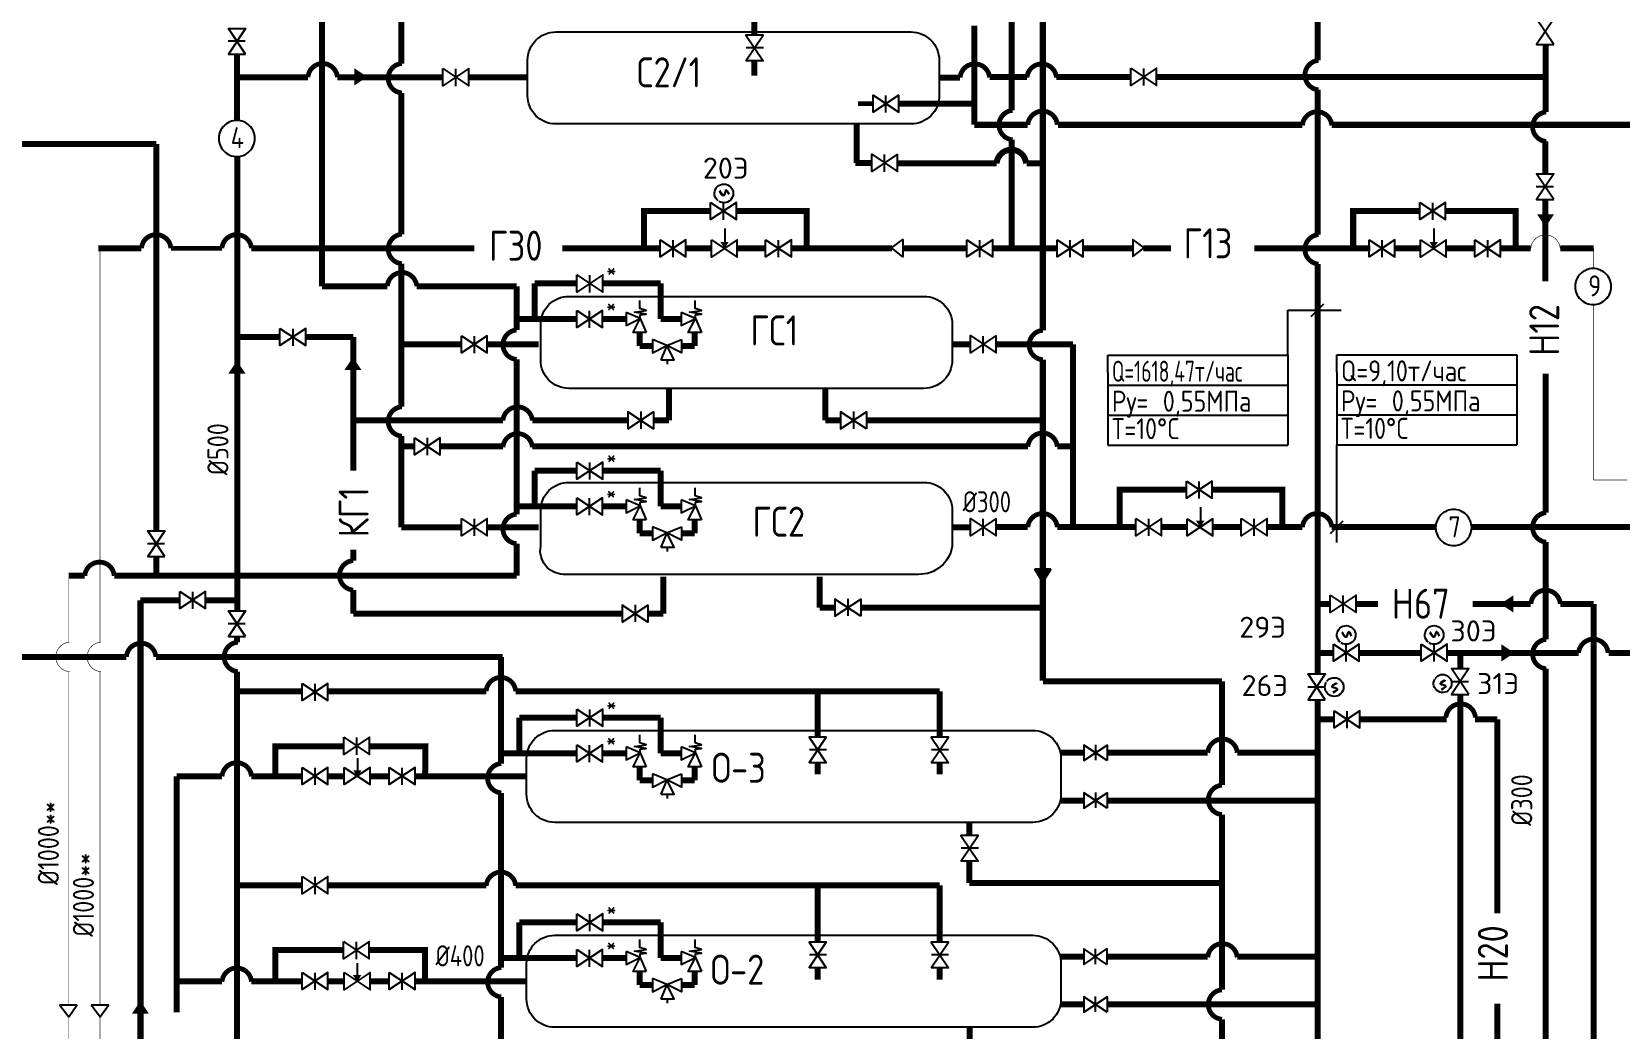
# Model space of a CAD drawing. Extents: x 0 to 118900, y 0 to 84100.
# Drawn here: x 22947 to 49379, y 34555 to 51157 of the extents above; entities that cross this region are included whole.
import ezdxf

# ---------------------------------------------------------------- set-up
doc = ezdxf.new("R2010")
doc.units = 0
doc.header["$LTSCALE"] = 1000
doc.linetypes.add('HIDDEN', pattern=[9.525, 6.35, -3.175])
doc.layers.get('0').update_dxf_attribs({"linetype": 'CONTINUOUS'})
for name, color, linetype in [('LAYER1', 7, 'CONTINUOUS'), ('LAYER2', 7, 'CONTINUOUS'), ('ВОДА', 135, 'CONTINUOUS'), ('ГАЗ', 40, 'CONTINUOUS'), ('НЕФТЬ', 14, 'CONTINUOUS')]:
    doc.layers.add(name, color=color, linetype=linetype)
doc.styles.get("Standard").update_dxf_attribs({"font": 'txt.shx', "width": 0.75})

msp = doc.modelspace()

# ---------------------------------------------------------------- linework, layer by layer
for p, q in [((43846, 45776), (43846, 46524)), ((44237, 46419), (44449, 46631)), ((40852, 45485), (40852, 45776)), ((40852, 45776), (41712, 45776)), ((41712, 45776), (43846, 45776)), ((43846, 45776), (43846, 44276)), ((44662, 45782), (45523, 45782)), ((44662, 45491), (44662, 45782)), ((45523, 45782), (47657, 45782)), ((47657, 45782), (47657, 44282)), ((40852, 45485), (40852, 44276)), ((44662, 45491), (44662, 44282)), ((40852, 45276), (41712, 45276)), ((41712, 45276), (43846, 45276)), ((44662, 45282), (45523, 45282)), ((45523, 45282), (47657, 45282)), ((40852, 44776), (41712, 44776)), ((41712, 44776), (43846, 44776)), ((44662, 44782), (45523, 44782)), ((45523, 44782), (47657, 44782)), ((40852, 44276), (41712, 44276)), ((41712, 44276), (43846, 44276)), ((44662, 42657), (44662, 44282)), ((44662, 44282), (45523, 44282)), ((45523, 44282), (47657, 44282)), ((44556, 42806), (44768, 43019))]:
    msp.add_line(p, q)
at = {"color": 6}
for p, q in [((39636, 42213), (39903, 42213)), ((39903, 42213), (39636, 42213)), ((39773, 41993), (39636, 42213)), ((39638, 42209), (39642, 42213)), ((39638, 42210), (39773, 42074)), ((39640, 42205), (39648, 42213)), ((39641, 42213), (39773, 42080)), ((39643, 42202), (39654, 42213)), ((39645, 42198), (39660, 42213)), ((39647, 42213), (39773, 42086)), ((39647, 42194), (39666, 42213)), ((39648, 42194), (39773, 42068)), ((39649, 42191), (39672, 42213)), ((39652, 42187), (39678, 42213)), ((39653, 42213), (39773, 42092)), ((39654, 42183), (39684, 42213)), ((39656, 42180), (39690, 42213)), ((39658, 42178), (39773, 42062)), ((39659, 42213), (39773, 42098)), ((39659, 42176), (39696, 42213)), ((39661, 42172), (39702, 42213)), ((39663, 42169), (39708, 42213)), ((39665, 42213), (39773, 42104)), ((39666, 42165), (39714, 42213)), ((39668, 42161), (39720, 42213)), ((39668, 42162), (39773, 42056)), ((39670, 42157), (39726, 42213)), ((39671, 42213), (39773, 42110)), ((39673, 42154), (39732, 42213)), ((39675, 42150), (39738, 42213)), ((39677, 42213), (39773, 42116)), ((39677, 42146), (39744, 42213)), ((39678, 42146), (39773, 42050)), ((39680, 42143), (39750, 42213)), ((39682, 42139), (39756, 42213)), ((39683, 42213), (39773, 42122)), ((39684, 42135), (39762, 42213)), ((39686, 42132), (39768, 42213)), ((39688, 42130), (39773, 42044)), ((39689, 42213), (39773, 42128)), ((39689, 42128), (39773, 42213)), ((39691, 42124), (39773, 42207)), ((39693, 42120), (39773, 42201)), ((39695, 42213), (39773, 42134)), ((39696, 42117), (39773, 42195)), ((39698, 42113), (39773, 42189)), ((39698, 42114), (39773, 42038)), ((39700, 42109), (39773, 42183)), ((39701, 42213), (39773, 42140)), ((39703, 42106), (39773, 42177)), ((39705, 42102), (39773, 42171)), ((39707, 42213), (39773, 42146)), ((39707, 42098), (39773, 42165)), ((39708, 42098), (39773, 42032)), ((39710, 42095), (39773, 42159)), ((39712, 42091), (39773, 42153)), ((39713, 42213), (39773, 42152)), ((39714, 42087), (39773, 42147)), ((39716, 42084), (39773, 42141)), ((39718, 42082), (39773, 42026)), ((39719, 42213), (39773, 42158)), ((39719, 42080), (39773, 42135)), ((39721, 42076), (39773, 42129)), ((39723, 42072), (39773, 42123)), ((39725, 42213), (39773, 42164)), ((39726, 42069), (39773, 42117)), ((39728, 42065), (39773, 42111)), ((39728, 42066), (39773, 42020)), ((39730, 42061), (39773, 42104)), ((39731, 42213), (39773, 42170)), ((39733, 42058), (39773, 42098)), ((39735, 42054), (39773, 42092)), ((39737, 42213), (39773, 42176)), ((39737, 42050), (39773, 42086)), ((39738, 42050), (39773, 42014)), ((39740, 42047), (39773, 42080)), ((39742, 42043), (39773, 42074)), ((39743, 42213), (39773, 42182)), ((39744, 42039), (39773, 42068)), ((39747, 42035), (39773, 42062)), ((39748, 42034), (39773, 42008)), ((39749, 42213), (39773, 42188)), ((39749, 42032), (39773, 42056)), ((39751, 42028), (39773, 42050)), ((39753, 42024), (39773, 42044)), ((39755, 42213), (39773, 42194)), ((39756, 42021), (39773, 42038)), ((39758, 42017), (39773, 42032)), ((39761, 42213), (39773, 42200)), ((39903, 42213), (39766, 41993)), ((39767, 42213), (39773, 42206)), ((39773, 42086), (39900, 42213)), ((39773, 42129), (39858, 42213)), ((39773, 42123), (39864, 42213)), ((39773, 42117), (39870, 42213)), ((39773, 42111), (39876, 42213)), ((39773, 42104), (39882, 42213)), ((39773, 42098), (39888, 42213)), ((39773, 42092), (39894, 42213)), ((39773, 42189), (39798, 42213)), ((39773, 42213), (39773, 42212)), ((39773, 42213), (39774, 42213)), ((39773, 42207), (39780, 42213)), ((39773, 42201), (39786, 42213)), ((39773, 42195), (39792, 42213)), ((39773, 42147), (39840, 42213)), ((39773, 42141), (39846, 42213)), ((39773, 42135), (39852, 42213)), ((39773, 42177), (39810, 42213)), ((39773, 42171), (39816, 42213)), ((39773, 42165), (39822, 42213)), ((39773, 42159), (39828, 42213)), ((39773, 42153), (39834, 42213)), ((39773, 42183), (39804, 42213)), ((39773, 42212), (39853, 42132)), ((39773, 42080), (39899, 42206)), ((39773, 42206), (39851, 42129)), ((39773, 42200), (39848, 42125)), ((39773, 42194), (39846, 42121)), ((39773, 42074), (39889, 42190)), ((39773, 42188), (39844, 42118)), ((39773, 42182), (39841, 42114)), ((39773, 42176), (39839, 42110)), ((39773, 42068), (39879, 42174)), ((39773, 42170), (39837, 42107)), ((39773, 42164), (39834, 42103)), ((39773, 42062), (39869, 42158)), ((39773, 42158), (39832, 42099)), ((39773, 42152), (39830, 42096)), ((39773, 42146), (39828, 42092)), ((39773, 42056), (39859, 42142)), ((39773, 42140), (39825, 42088)), ((39773, 42134), (39823, 42084)), ((39773, 42128), (39821, 42081)), ((39773, 42050), (39849, 42126)), ((39773, 42122), (39818, 42077)), ((39773, 42116), (39816, 42073)), ((39773, 42044), (39839, 42110)), ((39773, 42110), (39814, 42070)), ((39773, 42104), (39811, 42066)), ((39773, 42098), (39809, 42062)), ((39773, 42038), (39829, 42094)), ((39773, 42092), (39807, 42059)), ((39773, 42086), (39804, 42055)), ((39773, 42080), (39802, 42051)), ((39773, 42032), (39819, 42078)), ((39773, 42074), (39800, 42047)), ((39773, 42068), (39798, 42044)), ((39773, 42062), (39795, 42040)), ((39773, 42026), (39809, 42062)), ((39773, 42056), (39793, 42036)), ((39773, 42050), (39791, 42033)), ((39773, 42020), (39799, 42046)), ((39773, 42044), (39788, 42029)), ((39773, 42038), (39786, 42025)), ((39773, 42032), (39784, 42022)), ((39779, 42213), (39855, 42136)), ((39785, 42213), (39858, 42140)), ((39791, 42213), (39860, 42144)), ((39797, 42213), (39862, 42147)), ((39803, 42213), (39865, 42151)), ((39809, 42213), (39867, 42155)), ((39815, 42213), (39869, 42158)), ((39821, 42213), (39871, 42162)), ((39827, 42213), (39874, 42166)), ((39833, 42213), (39876, 42169)), ((39839, 42213), (39878, 42173)), ((39845, 42213), (39881, 42177)), ((39851, 42213), (39883, 42181)), ((39857, 42213), (39885, 42184)), ((39863, 42213), (39888, 42188)), ((39869, 42213), (39890, 42192)), ((39875, 42213), (39892, 42195)), ((39881, 42213), (39895, 42199)), ((39887, 42213), (39897, 42203)), ((39893, 42213), (39899, 42206)), ((39899, 42213), (39901, 42210))]:
    msp.add_line(p, q, dxfattribs=at)
at = {"color": 6, "const_width": 100}
for points in [[(39771, 60415), (39771, 46188)], [(28296, 46078), (28296, 43851)], [(39771, 45698), (39771, 40356)], [(28296, 42535), (28296, 42356)], [(28296, 41865), (28296, 41471)], [(39771, 40344), (42753, 40344)], [(42753, 40344), (42753, 38618)], [(42753, 38128), (42753, 35212)], [(38550, 37998), (38550, 37782)], [(38550, 37353), (38550, 36990)], [(38551, 34588), (38551, 34372)], [(42753, 34721), (42753, 31750)]]:
    msp.add_lwpolyline(points, dxfattribs=at)
at = {"color": 40}
for points, const_width in [([(27776, 55129), (27776, 46922)], 100), ([(29096, 53482), (29096, 50628)], 100), ([(39251, 51741), (39251, 49847)], 100), ([(38631, 51259), (38631, 49608)], 100), ([(29096, 50139), (29096, 47787)], 100), ([(38631, 49608), (39521, 49608)], 100), ([(40021, 49608), (44091, 49608)], 100), ([(44580, 49608), (50292, 49608)], 100), ([(39251, 49360), (39251, 47553)], 100), ([(34242, 48174), (33134, 48174), (33134, 47553)], 100), ([(35839, 47553), (35839, 48174), (34671, 48174)], 100), ([(46043, 48174), (44935, 48174), (44935, 47553)], 100), ([(47639, 47553), (47639, 48174), (46472, 48174)], 100), ([(24772, 47553), (24053, 47553)], 100), ([(26111, 47553), (25262, 47553)], 80), ([(30311, 47553), (26602, 47553)], 100), ([(33134, 47553), (31776, 47553)], 100), ([(33401, 47553), (33134, 47553)], 100), ([(34255, 47553), (33830, 47553)], 100), ([(35158, 47553), (34684, 47553)], 100), ([(35158, 47553), (34684, 47553)], 100), ([(35839, 47553), (35587, 47553)], 100), ([(37261, 47553), (35839, 47553)], 100), ([(38508, 47553), (37444, 47553)], 100), ([(39222, 47553), (38937, 47553)], 100), ([(39222, 47553), (40012, 47553)], 100), ([(40441, 47553), (41266, 47553)], 100), ([(41444, 47553), (41902, 47553)], 100), ([(44935, 47553), (43289, 47553)], 100), ([(45223, 47553), (44935, 47553)], 100), ([(46055, 47553), (45630, 47553)], 100), ([(46958, 47553), (46485, 47553)], 100), ([(47639, 47553), (47387, 47553)], 100), ([(47891, 47553), (47639, 47553)], 100), ([(48381, 47553), (48936, 47553)], 100), ([(24083, 47553), (24083, 40996)], 10), ([(29096, 47298), (29096, 44916)], 100), ([(35839, 47553), (35587, 47553)], 10), ([(48936, 47216), (48936, 47553)], 10), ([(27776, 46922), (28863, 46922)], 100), ([(29353, 46922), (31016, 46922)], 100), ([(31016, 46194), (31016, 46922)], 100), ([(31315, 46376), (31315, 46968)], 100), ([(32018, 46968), (31315, 46968)], 100), ([(33413, 46968), (32447, 46968)], 100), ([(33413, 46376), (33413, 46968)], 100), ([(48936, 43695), (48936, 46616)], 10), ([(32014, 46376), (31016, 46376)], 100), ([(32837, 46376), (32443, 46376)], 100), ([(33753, 46376), (33413, 46376)], 100), ([(30096, 45953), (29096, 45953)], 100), ([(31382, 45953), (30525, 45953)], 100), ([(33064, 46149), (33064, 45926)], 100), ([(33980, 46149), (33980, 45926)], 100), ([(38263, 45953), (38566, 45953)], 100), ([(38368, 45953), (38566, 45953)], 80), ([(38995, 45953), (40271, 45954)], 100), ([(40271, 45954), (40271, 42912)], 100), ([(31016, 43128), (31016, 45703)], 100), ([(29096, 44427), (29096, 42910)], 100), ([(31315, 43259), (31315, 43851)], 100), ([(32018, 43851), (31315, 43851)], 100), ([(33413, 43851), (32447, 43851)], 100), ([(33413, 43259), (33413, 43851)], 100), ([(42159, 43534), (41051, 43534), (41051, 42912)], 100), ([(43755, 42912), (43755, 43534), (42588, 43534)], 100), ([(32014, 43259), (31016, 43259)], 100), ([(32837, 43259), (32443, 43259)], 100), ([(33753, 43259), (33413, 43259)], 100), ([(30096, 42910), (29096, 42910)], 100), ([(31382, 42910), (30525, 42910)], 100), ([(33064, 43032), (33064, 42809)], 100), ([(33980, 43032), (33980, 42809)], 100), ([(38263, 42910), (38566, 42910)], 100), ([(38368, 42910), (38566, 42910)], 10), ([(38995, 42912), (39521, 42912)], 100), ([(40012, 42912), (41051, 42913)], 100), ([(41051, 42913), (41317, 42913)], 100), ([(42171, 42912), (41746, 42912)], 100), ([(43074, 42912), (42600, 42912)], 100), ([(43755, 42912), (43503, 42912)], 100), ([(44090, 42912), (43755, 42912)], 100), ([(46307, 42912), (44580, 42912)], 100), ([(50293, 42912), (46907, 42912)], 100), ([(31016, 42102), (31016, 42637)], 100), ([(23563, 42102), (23563, 40996)], 10), ([(23563, 40508), (23563, 34955)], 10), ([(24083, 40508), (24083, 34955)], 10), ([(23563, 34765), (23563, 25069)], 10), ([(24083, 34766), (24083, 24268)], 10)]:
    msp.add_lwpolyline(points, dxfattribs=dict(at, const_width=const_width))
at = {"color": 14, "const_width": 100}
for points in [[(44342, 53470), (44342, 50679)], [(44342, 50192), (44342, 47779)], [(44342, 47292), (44342, 40468)], [(44344, 41634), (44555, 41634)], [(44984, 41634), (45349, 41634)], [(46922, 41634), (47891, 41634)], [(48382, 41634), (48936, 41634)], [(48936, 20819), (48936, 41634)], [(30754, 40752), (30754, 38978)], [(46717, 40557), (46717, 40849)], [(27446, 40182), (26356, 40182)], [(30508, 40182), (27875, 40182)], [(38056, 40182), (30999, 40182)], [(36024, 40182), (36024, 39418)], [(38056, 40182), (38056, 39418)], [(46717, 29285), (46717, 40128)], [(44342, 40039), (44342, 33222)], [(31058, 39148), (31058, 39740)], [(32018, 39740), (31058, 39740)], [(33413, 39740), (32447, 39740)], [(33413, 39148), (33413, 39740)], [(32014, 39148), (30754, 39148)], [(32837, 39148), (32443, 39148)], [(33753, 39148), (33413, 39148)], [(40062, 39157), (40455, 39157)], [(40841, 39157), (42515, 39157)], [(43006, 39157), (44342, 39157)], [(33064, 38921), (33064, 38698)], [(33980, 38921), (33980, 38698)], [(36024, 38989), (36024, 38798)], [(38056, 38989), (38056, 38798)], [(30754, 38489), (30754, 35582)], [(40060, 38362), (40456, 38362)], [(40842, 38362), (44342, 38362)], [(27446, 36949), (26356, 36949)], [(30509, 36949), (27875, 36949)], [(38056, 36949), (30998, 36949)], [(36024, 36949), (36024, 36004)], [(38056, 36949), (38056, 36004)], [(32018, 36333), (31058, 36333)], [(31058, 35741), (31058, 36333)], [(33413, 36333), (32447, 36333)], [(33413, 35741), (33413, 36333)], [(32014, 35741), (30754, 35741)], [(32837, 35741), (32443, 35741)], [(33753, 35741), (33413, 35741)], [(40058, 35763), (40451, 35763)], [(40838, 35763), (42516, 35763)], [(43005, 35763), (44342, 35763)], [(33064, 35514), (33064, 35291)], [(33980, 35514), (33980, 35291)], [(36024, 35575), (36024, 35383)], [(38056, 35575), (38056, 35383)], [(30754, 35093), (30754, 32251)], [(40056, 34968), (40452, 34968)], [(40839, 34968), (44342, 34968)]]:
    msp.add_lwpolyline(points, dxfattribs=at)
for points in [[(48272, 50944), (47987, 51373), (48272, 51373), (47987, 50944), (48272, 50944)], [(26503, 50785), (26218, 51214), (26503, 51214), (26218, 50785), (26503, 50785)], [(34830, 50673), (35116, 51102), (34830, 51102), (35116, 50673), (34830, 50673)], [(26213, 51004), (26498, 51004)], [(35121, 50889), (34836, 50889)], [(34972, 50889), (34972, 50886)], [(29789, 50543), (30218, 50258), (30218, 50543), (29789, 50258), (29789, 50543)], [(30005, 50253), (30005, 50538)], [(41234, 50549), (41663, 50263), (41663, 50549), (41234, 50263), (41234, 50549)], [(41453, 50260), (41453, 50545)], [(30004, 50400), (30002, 50400)], [(41453, 50403), (41444, 50403)], [(41453, 50403), (41444, 50403)], [(37377, 50102), (36948, 49817), (36948, 50102), (37377, 49817), (37377, 50102)], [(37161, 49812), (37161, 50097)], [(37353, 49118), (36924, 48833), (36924, 49118), (37353, 48833), (37353, 49118)], [(37137, 48827), (37137, 49112)], [(48272, 48364), (47987, 48793), (48272, 48793), (47987, 48364), (48272, 48364)], [(47982, 48580), (48267, 48580)], [(34242, 48318), (34671, 48032), (34671, 48318), (34242, 48032), (34242, 48318)], [(34458, 48174), (34455, 48174)], [(34458, 48027), (34458, 48312)], [(46043, 48318), (46472, 48032), (46472, 48318), (46043, 48032), (46043, 48318)], [(46259, 48174), (46256, 48174)], [(46259, 48027), (46259, 48312)], [(34480, 47883), (34480, 47576)], [(46280, 47883), (46280, 47576)], [(33401, 47696), (33830, 47410), (33830, 47696), (33401, 47410), (33401, 47696)], [(33617, 47405), (33617, 47690)], [(34255, 47693), (34684, 47408), (34684, 47693), (34255, 47408), (34255, 47693)], [(35158, 47696), (35587, 47410), (35587, 47696), (35158, 47410), (35158, 47696)], [(35374, 47405), (35374, 47690)], [(38508, 47696), (38937, 47410), (38937, 47696), (38508, 47410), (38508, 47696)], [(38724, 47405), (38724, 47690)], [(40012, 47696), (40441, 47410), (40441, 47696), (40012, 47410), (40012, 47696)], [(40228, 47405), (40228, 47690)], [(45201, 47696), (45630, 47410), (45630, 47696), (45201, 47410), (45201, 47696)], [(45417, 47405), (45417, 47690)], [(46055, 47693), (46485, 47408), (46485, 47693), (46055, 47408), (46055, 47693)], [(46958, 47696), (47387, 47410), (47387, 47696), (46958, 47410), (46958, 47696)], [(47174, 47405), (47174, 47690)], [(32018, 47110), (32447, 46825), (32447, 47110), (32018, 46825), (32018, 47110)], [(32234, 46820), (32234, 47105)], [(32234, 46969), (32231, 46969)], [(33073, 46385), (33073, 46443), (33173, 46458), (32977, 46488), (33173, 46518), (33067, 46549), (33067, 46685)], [(33989, 46385), (33989, 46443), (34089, 46458), (33893, 46488), (34089, 46518), (33984, 46549), (33984, 46685)], [(32014, 46518), (32443, 46233), (32443, 46518), (32014, 46233), (32014, 46518)], [(32230, 46377), (32227, 46377)], [(32230, 46228), (32230, 46513)], [(27077, 46220), (27506, 45935), (27506, 46220), (27077, 45935), (27077, 46220)], [(27294, 45930), (27294, 46215)], [(30096, 46096), (30525, 45811), (30525, 46096), (30096, 45811), (30096, 46096)], [(30312, 45806), (30312, 46091)], [(38995, 46099), (38566, 45813), (38566, 46099), (38995, 45813), (38995, 46099)], [(38779, 45808), (38779, 46093)], [(32864, 44546), (33293, 44831), (33293, 44546), (32864, 44831), (32864, 44546)], [(33080, 44836), (33080, 44551)], [(36835, 44546), (36406, 44831), (36406, 44546), (36835, 44831), (36835, 44546)], [(36619, 44836), (36619, 44551)], [(29314, 44401), (29743, 44116), (29743, 44401), (29314, 44116), (29314, 44401)], [(29530, 44111), (29530, 44396)], [(32018, 43994), (32447, 43709), (32447, 43994), (32018, 43709), (32018, 43994)], [(32234, 43703), (32234, 43988)], [(32234, 43852), (32231, 43852)], [(42159, 43677), (42588, 43392), (42588, 43677), (42159, 43392), (42159, 43677)], [(42375, 43387), (42375, 43672)], [(32014, 43402), (32443, 43117), (32443, 43402), (32014, 43117), (32014, 43402)], [(32230, 43111), (32230, 43397)], [(33073, 43268), (33073, 43326), (33173, 43341), (32977, 43371), (33173, 43402), (33067, 43432), (33067, 43568)], [(33989, 43268), (33989, 43326), (34089, 43341), (33893, 43371), (34089, 43402), (33984, 43432), (33984, 43568)], [(42375, 43534), (42372, 43534)], [(32230, 43260), (32227, 43260)], [(42396, 43243), (42396, 42936)], [(25163, 42421), (24878, 42850), (25163, 42850), (24878, 42421), (25163, 42421)], [(30096, 43055), (30525, 42770), (30525, 43055), (30096, 42770), (30096, 43055)], [(30312, 42765), (30312, 43050)], [(38995, 43055), (38566, 42770), (38566, 43055), (38995, 42770), (38995, 43055)], [(38779, 42765), (38779, 43050)], [(41317, 43055), (41746, 42770), (41746, 43055), (41317, 42770), (41317, 43055)], [(41533, 42765), (41533, 43050)], [(42171, 43053), (42600, 42768), (42600, 43053), (42171, 42768), (42171, 43053)], [(43074, 43055), (43503, 42770), (43503, 43055), (43074, 42770), (43074, 43055)], [(43290, 42765), (43290, 43050)], [(24873, 42640), (25158, 42640)], [(25411, 41842), (25840, 41557), (25840, 41842), (25411, 41557), (25411, 41842)], [(25627, 41551), (25627, 41837)], [(44555, 41778), (44984, 41493), (44984, 41778), (44555, 41493), (44555, 41778)], [(44771, 41487), (44771, 41772)], [(26503, 41091), (26218, 41520), (26503, 41520), (26218, 41091), (26503, 41091)], [(32770, 41329), (33199, 41614), (33199, 41329), (32770, 41614), (32770, 41329)], [(32987, 41619), (32987, 41334)], [(36741, 41430), (36312, 41715), (36312, 41430), (36741, 41715), (36741, 41430)], [(36525, 41720), (36525, 41435)], [(26213, 41309), (26498, 41309)], [(44605, 40967), (45034, 40682), (45034, 40967), (44605, 40682), (44605, 40967)], [(44821, 40677), (44821, 40962)], [(46068, 40967), (46497, 40682), (46497, 40967), (46068, 40682), (46068, 40967)], [(46285, 40677), (46285, 40962)], [(44471, 40039), (44186, 40468), (44471, 40468), (44186, 40039), (44471, 40039)], [(46859, 40128), (46574, 40557), (46859, 40557), (46574, 40128), (46859, 40128)], [(27446, 40311), (27875, 40026), (27875, 40311), (27446, 40026), (27446, 40311)], [(27662, 40021), (27662, 40306)], [(44181, 40255), (44466, 40255)], [(46569, 40344), (46854, 40344)], [(32018, 39883), (32447, 39597), (32447, 39883), (32018, 39597), (32018, 39883)], [(32234, 39741), (32231, 39741)], [(32234, 39592), (32234, 39877)], [(44617, 39856), (45046, 39571), (45046, 39856), (44617, 39571), (44617, 39856)], [(44833, 39566), (44833, 39851)], [(28139, 39414), (28568, 39129), (28568, 39414), (28139, 39129), (28139, 39414)], [(28355, 39124), (28355, 39409)], [(33073, 39157), (33073, 39215), (33173, 39230), (32977, 39260), (33173, 39291), (33067, 39321), (33067, 39457)], [(33989, 39157), (33989, 39215), (34089, 39230), (33893, 39260), (34089, 39291), (33984, 39321), (33984, 39457)], [(35882, 38989), (36167, 39418), (35882, 39418), (36167, 38989), (35882, 38989)], [(37914, 38989), (38199, 39418), (37914, 39418), (38199, 38989), (37914, 38989)], [(28365, 39264), (28342, 39264)], [(32014, 39291), (32443, 39006), (32443, 39291), (32014, 39006), (32014, 39291)], [(32230, 39149), (32227, 39149)], [(32230, 39000), (32230, 39285)], [(36172, 39205), (35887, 39205)], [(38204, 39205), (37919, 39205)], [(40841, 39029), (40455, 39285), (40455, 39029), (40841, 39285), (40841, 39029)], [(40647, 39290), (40647, 39033)], [(27446, 38913), (27875, 38628), (27875, 38913), (27446, 38628), (27446, 38913)], [(27662, 38623), (27662, 38908)], [(28146, 38911), (28575, 38626), (28575, 38911), (28146, 38626), (28146, 38911)], [(28367, 39065), (28367, 38757)], [(28895, 38913), (29324, 38628), (29324, 38913), (28895, 38628), (28895, 38913)], [(29111, 38623), (29111, 38908)], [(27671, 38763), (27649, 38763)], [(28368, 38763), (28353, 38763)], [(29120, 38763), (29099, 38763)], [(40842, 38234), (40456, 38491), (40456, 38234), (40842, 38491), (40842, 38234)], [(40648, 38495), (40648, 38239)], [(38408, 37353), (38693, 37782), (38408, 37782), (38693, 37353), (38408, 37353)], [(38698, 37569), (38413, 37569)], [(27446, 37096), (27875, 36810), (27875, 37096), (27446, 36810), (27446, 37096)], [(27662, 36805), (27662, 37090)], [(32018, 36476), (32447, 36191), (32447, 36476), (32018, 36191), (32018, 36476)], [(32234, 36334), (32231, 36334)], [(32234, 36185), (32234, 36470)], [(28133, 36013), (28562, 35728), (28562, 36013), (28133, 35728), (28133, 36013)], [(28349, 35723), (28349, 36008)], [(33073, 35750), (33073, 35808), (33173, 35823), (32977, 35853), (33173, 35884), (33067, 35914), (33067, 36050)], [(33989, 35750), (33989, 35808), (34089, 35823), (33893, 35853), (34089, 35884), (33984, 35914), (33984, 36050)], [(35882, 35575), (36167, 36004), (35882, 36004), (36167, 35575), (35882, 35575)], [(37914, 35575), (38199, 36004), (37914, 36004), (38199, 35575), (37914, 35575)], [(32014, 35884), (32443, 35599), (32443, 35884), (32014, 35599), (32014, 35884)], [(32230, 35742), (32227, 35742)], [(32230, 35593), (32230, 35879)], [(36172, 35791), (35887, 35791)], [(38204, 35791), (37919, 35791)], [(40838, 35634), (40451, 35891), (40451, 35634), (40838, 35891), (40838, 35634)], [(40643, 35895), (40643, 35639)], [(27446, 35499), (27875, 35214), (27875, 35499), (27446, 35214), (27446, 35499)], [(27662, 35209), (27662, 35494)], [(28146, 35497), (28575, 35212), (28575, 35497), (28146, 35212), (28146, 35497)], [(28361, 35655), (28361, 35347)], [(28895, 35499), (29324, 35214), (29324, 35499), (28895, 35214), (28895, 35499)], [(29111, 35209), (29111, 35494)], [(27665, 35353), (27655, 35353)], [(28363, 35353), (28358, 35353)], [(29115, 35353), (29104, 35353)], [(40839, 34839), (40452, 35096), (40452, 34839), (40839, 35096), (40839, 34839)], [(40644, 35101), (40644, 34844)]]:
    msp.add_lwpolyline(points)
for points in [[(37578, 49623), (31667, 49623, -0.414214), (31198, 50091), (31198, 50685, -0.414214), (31667, 51154), (37578, 51154, -0.414214), (38046, 50685), (38046, 50091, -0.414214)], [(37795, 45222), (31884, 45222, -0.414214), (31415, 45690), (31415, 46284, -0.414214), (31884, 46753), (37795, 46753, -0.414214), (38263, 46284), (38263, 45690, -0.414214)], [(37701, 42126), (31790, 42126, -0.457291), (31415, 42594), (31415, 43188, -0.414214), (31884, 43657), (37795, 43657, -0.414214), (38263, 43188), (38263, 42594, -0.37512)], [(39603, 37998), (31650, 37998, -0.414214), (31181, 38467), (31181, 39060, -0.414214), (31650, 39529), (39603, 39529, -0.414214), (40072, 39060), (40072, 38467, -0.414214)], [(39603, 34588), (31650, 34588, -0.414214), (31181, 35057), (31181, 35650, -0.414214), (31650, 36119), (39603, 36119, -0.414214), (40072, 35650), (40072, 35057, -0.414214)]]:
    msp.add_lwpolyline(points, format="xyb", close=True)
at = {"const_width": 100}
for points in [[(26364, 50785), (26364, 49681)], [(48136, 49821), (48136, 50944)], [(27542, 50400), (26375, 50400)], [(29789, 50400), (28033, 50400)], [(31200, 50400), (30218, 50400)], [(38394, 50394), (38048, 50394)], [(39507, 50403), (38884, 50403)], [(41234, 50403), (39997, 50403)], [(48136, 50403), (41663, 50403)], [(48130, 48793), (48130, 49333)], [(26365, 49082), (26367, 41520)], [(48130, 47003), (48131, 48364)], [(48136, 43151), (48136, 45468)], [(48136, 41044), (48136, 42663)], [(24756, 41696), (24756, 25607)], [(25411, 41696), (24756, 41696)], [(26356, 41696), (25840, 41696)], [(48136, 29252), (48136, 40556)], [(44617, 39714), (44329, 39714)], [(46492, 39714), (45046, 39714)], [(47336, 39714), (46965, 39714)], [(47336, 36482), (47336, 39714)], [(47336, 26387), (47336, 34982)]]:
    msp.add_lwpolyline(points, dxfattribs=at)
at = {"color": 40, "linetype": 'HIDDEN', "ltscale": 0.05, "const_width": 100}
for points in [[(25021, 49290), (25021, 42850)], [(25021, 42421), (25021, 42102)]]:
    msp.add_lwpolyline(points, dxfattribs=at)
for points, format in [([(34368, 48343, -39.331252), (34381, 48334)], "xyb"), ([(34474, 47659, 141, 0, 0), (34474, 47551, 0, 0.0249, 0), (34474, 47551, 0, 0.0249, 0)], "xyseb"), ([(46274, 47659, 141, 0, 0), (46274, 47551, 0, 0.0249, 0), (46274, 47551, 0, 0.0249, 0)], "xyseb"), ([(42390, 43018, 141, 0, 0), (42390, 42911, 0, 0.0249, 0), (42390, 42911, 0, 0.0249, 0)], "xyseb"), ([(44725, 40995, -39.331252), (44738, 40986)], "xyb"), ([(46188, 40995, -39.331252), (46201, 40986)], "xyb"), ([(46300, 40395, -39.331252), (46292, 40382)], "xyb"), ([(44497, 40346, -39.331252), (44488, 40333)], "xyb"), ([(28365, 38867, 141, 0, 0), (28365, 38759, 0, 0.0249, 0), (28365, 38759, 0, 0.0249, 0)], "xyseb"), ([(28360, 35457, 141, 0, 0), (28360, 35349, 0, 0.0249, 0), (28360, 35349, 0, 0.0249, 0)], "xyseb")]:
    msp.add_lwpolyline(points, format=format)
for points in [[(32837, 46485), (32837, 46267), (33073, 46385)], [(33173, 46149), (32955, 46149), (33073, 46385)], [(33753, 46485), (33753, 46267), (33989, 46385)], [(34089, 46149), (33871, 46149), (33989, 46385)], [(32837, 43368), (32837, 43150), (33073, 43268)], [(33753, 43368), (33753, 43150), (33989, 43268)], [(33173, 43032), (32955, 43032), (33073, 43268)], [(34089, 43032), (33871, 43032), (33989, 43268)], [(32837, 39257), (32837, 39039), (33073, 39157)], [(33173, 38921), (32955, 38921), (33073, 39157)], [(33753, 39257), (33753, 39039), (33989, 39157)], [(34089, 38921), (33871, 38921), (33989, 39157)], [(32837, 35850), (32837, 35632), (33073, 35750)], [(33173, 35514), (32955, 35514), (33073, 35750)], [(33753, 35850), (33753, 35632), (33989, 35750)], [(34089, 35514), (33871, 35514), (33989, 35750)]]:
    msp.add_lwpolyline(points, close=True)
at = {"color": 102, "const_width": 100}
for points in [[(28139, 39264), (27002, 39264), (26997, 38763)], [(29492, 38763), (29498, 39264), (28568, 39264)], [(25356, 38763), (25356, 34837)], [(26112, 38763), (25356, 38763)], [(26997, 38763), (26603, 38763)], [(27446, 38763), (26997, 38763)], [(28146, 38763), (27875, 38763)], [(28895, 38763), (28575, 38763)], [(29492, 38763), (29324, 38763)], [(31181, 38763), (29492, 38763)], [(28133, 35875), (26999, 35875), (26999, 35353)], [(29492, 35353), (29492, 35875), (28562, 35875)], [(26113, 35353), (25356, 35353)], [(26999, 35353), (26602, 35353)], [(27446, 35353), (26999, 35353)], [(28146, 35353), (27875, 35353)], [(28895, 35353), (28575, 35353)], [(29492, 35353), (29324, 35353)], [(31181, 35353), (29492, 35353)]]:
    msp.add_lwpolyline(points, dxfattribs=at)
at = {"color": 7}
for points in [[(40648, 39157), (40648, 39157)], [(40644, 35763), (40645, 35763)]]:
    msp.add_lwpolyline(points, dxfattribs=at)
at = {"color": 102}
msp.add_lwpolyline([(28355, 35875), (28341, 35875)], dxfattribs=at)
for points, knots in [([(34475, 48461), (34471, 48447), (34454, 48402), (34418, 48459), (34397, 48503), (34396, 48502)], [1.558943, 1.558943, 1.558943, 1.558943, 1.9528, 2.998133, 3.030734, 3.030734, 3.030734, 3.030734]), ([(34476, 48463), (34472, 48449), (34455, 48404), (34419, 48460), (34398, 48505), (34397, 48504)], [1.558943, 1.558943, 1.558943, 1.558943, 1.9528, 2.998133, 3.030734, 3.030734, 3.030734, 3.030734]), ([(34477, 48468), (34473, 48454), (34456, 48408), (34421, 48465), (34399, 48510), (34398, 48509)], [1.558943, 1.558943, 1.558943, 1.558943, 1.9528, 2.998133, 3.030734, 3.030734, 3.030734, 3.030734]), ([(34477, 48463), (34472, 48449), (34456, 48404), (34420, 48461), (34398, 48505), (34398, 48505)], [1.558943, 1.558943, 1.558943, 1.558943, 1.9528, 2.998133, 3.030734, 3.030734, 3.030734, 3.030734]), ([(34478, 48465), (34474, 48451), (34458, 48405), (34422, 48462), (34400, 48507), (34400, 48506)], [1.558943, 1.558943, 1.558943, 1.558943, 1.9528, 2.998133, 3.030734, 3.030734, 3.030734, 3.030734]), ([(34549, 48446), (34529, 48484), (34497, 48544), (34482, 48487), (34477, 48467)], [0, 0, 0, 0, 0.950567, 1.50001, 1.50001, 1.50001, 1.50001]), ([(34551, 48448), (34530, 48486), (34498, 48545), (34484, 48489), (34478, 48469)], [0, 0, 0, 0, 0.950567, 1.50001, 1.50001, 1.50001, 1.50001]), ([(34552, 48453), (34531, 48491), (34499, 48550), (34485, 48494), (34479, 48474)], [0, 0, 0, 0, 0.950567, 1.50001, 1.50001, 1.50001, 1.50001]), ([(34552, 48449), (34531, 48487), (34499, 48546), (34485, 48489), (34479, 48470)], [0, 0, 0, 0, 0.950567, 1.50001, 1.50001, 1.50001, 1.50001]), ([(44832, 41113), (44828, 41099), (44811, 41054), (44776, 41111), (44754, 41155), (44753, 41155)], [1.558943, 1.558943, 1.558943, 1.558943, 1.9528, 2.998133, 3.030734, 3.030734, 3.030734, 3.030734]), ([(44833, 41115), (44829, 41101), (44812, 41056), (44777, 41113), (44755, 41157), (44754, 41156)], [1.558943, 1.558943, 1.558943, 1.558943, 1.9528, 2.998133, 3.030734, 3.030734, 3.030734, 3.030734]), ([(44834, 41115), (44830, 41102), (44813, 41056), (44777, 41113), (44756, 41158), (44755, 41157)], [1.558943, 1.558943, 1.558943, 1.558943, 1.9528, 2.998133, 3.030734, 3.030734, 3.030734, 3.030734]), ([(44835, 41120), (44830, 41106), (44814, 41060), (44778, 41117), (44756, 41162), (44756, 41161)], [1.558943, 1.558943, 1.558943, 1.558943, 1.9528, 2.998133, 3.030734, 3.030734, 3.030734, 3.030734]), ([(44836, 41117), (44832, 41103), (44815, 41057), (44779, 41114), (44758, 41159), (44757, 41158)], [1.558943, 1.558943, 1.558943, 1.558943, 1.9528, 2.998133, 3.030734, 3.030734, 3.030734, 3.030734]), ([(44907, 41099), (44886, 41136), (44854, 41196), (44840, 41139), (44834, 41119)], [0, 0, 0, 0, 0.950567, 1.50001, 1.50001, 1.50001, 1.50001]), ([(44908, 41100), (44887, 41138), (44855, 41197), (44841, 41141), (44835, 41121)], [0, 0, 0, 0, 0.950567, 1.50001, 1.50001, 1.50001, 1.50001]), ([(44909, 41105), (44889, 41143), (44857, 41202), (44842, 41146), (44836, 41126)], [0, 0, 0, 0, 0.950567, 1.50001, 1.50001, 1.50001, 1.50001]), ([(44909, 41101), (44889, 41139), (44857, 41198), (44842, 41141), (44836, 41122)], [0, 0, 0, 0, 0.950567, 1.50001, 1.50001, 1.50001, 1.50001]), ([(46296, 41113), (46291, 41099), (46275, 41054), (46239, 41111), (46217, 41155), (46217, 41155)], [1.558943, 1.558943, 1.558943, 1.558943, 1.9528, 2.998133, 3.030734, 3.030734, 3.030734, 3.030734]), ([(46297, 41115), (46293, 41102), (46277, 41056), (46241, 41113), (46219, 41158), (46218, 41157)], [1.558943, 1.558943, 1.558943, 1.558943, 1.9528, 2.998133, 3.030734, 3.030734, 3.030734, 3.030734]), ([(46297, 41115), (46293, 41101), (46276, 41056), (46240, 41113), (46219, 41157), (46218, 41156)], [1.558943, 1.558943, 1.558943, 1.558943, 1.9528, 2.998133, 3.030734, 3.030734, 3.030734, 3.030734]), ([(46298, 41120), (46294, 41106), (46277, 41060), (46241, 41117), (46220, 41162), (46219, 41161)], [1.558943, 1.558943, 1.558943, 1.558943, 1.9528, 2.998133, 3.030734, 3.030734, 3.030734, 3.030734]), ([(46299, 41117), (46295, 41103), (46278, 41057), (46243, 41114), (46221, 41159), (46220, 41158)], [1.558943, 1.558943, 1.558943, 1.558943, 1.9528, 2.998133, 3.030734, 3.030734, 3.030734, 3.030734]), ([(46370, 41099), (46350, 41136), (46318, 41196), (46303, 41139), (46297, 41119)], [0, 0, 0, 0, 0.950567, 1.50001, 1.50001, 1.50001, 1.50001]), ([(46371, 41100), (46351, 41138), (46319, 41197), (46304, 41141), (46299, 41121)], [0, 0, 0, 0, 0.950567, 1.50001, 1.50001, 1.50001, 1.50001]), ([(46372, 41105), (46352, 41143), (46320, 41202), (46306, 41146), (46300, 41126)], [0, 0, 0, 0, 0.950567, 1.50001, 1.50001, 1.50001, 1.50001]), ([(46372, 41101), (46352, 41139), (46320, 41198), (46306, 41141), (46300, 41122)], [0, 0, 0, 0, 0.950567, 1.50001, 1.50001, 1.50001, 1.50001]), ([(44615, 40239), (44601, 40243), (44556, 40260), (44612, 40296), (44657, 40317), (44656, 40318)], [1.558943, 1.558943, 1.558943, 1.558943, 1.9528, 2.998133, 3.030734, 3.030734, 3.030734, 3.030734]), ([(44617, 40238), (44603, 40242), (44557, 40259), (44614, 40294), (44659, 40316), (44658, 40317)], [1.558943, 1.558943, 1.558943, 1.558943, 1.9528, 2.998133, 3.030734, 3.030734, 3.030734, 3.030734]), ([(44617, 40237), (44603, 40241), (44558, 40258), (44615, 40294), (44659, 40315), (44659, 40316)], [1.558943, 1.558943, 1.558943, 1.558943, 1.9528, 2.998133, 3.030734, 3.030734, 3.030734, 3.030734]), ([(44618, 40235), (44605, 40240), (44559, 40256), (44616, 40292), (44661, 40314), (44660, 40314)], [1.558943, 1.558943, 1.558943, 1.558943, 1.9528, 2.998133, 3.030734, 3.030734, 3.030734, 3.030734]), ([(44621, 40237), (44608, 40241), (44562, 40257), (44619, 40293), (44664, 40315), (44663, 40315)], [1.558943, 1.558943, 1.558943, 1.558943, 1.9528, 2.998133, 3.030734, 3.030734, 3.030734, 3.030734]), ([(44600, 40164), (44638, 40185), (44697, 40217), (44641, 40231), (44621, 40237)], [0, 0, 0, 0, 0.950567, 1.50001, 1.50001, 1.50001, 1.50001]), ([(44602, 40163), (44640, 40184), (44699, 40216), (44643, 40230), (44623, 40236)], [0, 0, 0, 0, 0.950567, 1.50001, 1.50001, 1.50001, 1.50001]), ([(44603, 40162), (44640, 40182), (44700, 40214), (44643, 40229), (44623, 40235)], [0, 0, 0, 0, 0.950567, 1.50001, 1.50001, 1.50001, 1.50001]), ([(44607, 40162), (44645, 40182), (44704, 40214), (44647, 40229), (44628, 40235)], [0, 0, 0, 0, 0.950567, 1.50001, 1.50001, 1.50001, 1.50001]), ([(46418, 40288), (46404, 40292), (46359, 40309), (46416, 40345), (46460, 40366), (46460, 40367)], [1.558943, 1.558943, 1.558943, 1.558943, 1.9528, 2.998133, 3.030734, 3.030734, 3.030734, 3.030734]), ([(46420, 40287), (46406, 40291), (46361, 40308), (46418, 40343), (46462, 40365), (46462, 40366)], [1.558943, 1.558943, 1.558943, 1.558943, 1.9528, 2.998133, 3.030734, 3.030734, 3.030734, 3.030734]), ([(46421, 40286), (46407, 40290), (46361, 40307), (46418, 40343), (46463, 40364), (46462, 40365)], [1.558943, 1.558943, 1.558943, 1.558943, 1.9528, 2.998133, 3.030734, 3.030734, 3.030734, 3.030734]), ([(46422, 40284), (46408, 40289), (46363, 40305), (46420, 40341), (46464, 40363), (46463, 40363)], [1.558943, 1.558943, 1.558943, 1.558943, 1.9528, 2.998133, 3.030734, 3.030734, 3.030734, 3.030734]), ([(46425, 40286), (46411, 40290), (46366, 40306), (46423, 40342), (46467, 40364), (46466, 40365)], [1.558943, 1.558943, 1.558943, 1.558943, 1.9528, 2.998133, 3.030734, 3.030734, 3.030734, 3.030734]), ([(46404, 40214), (46441, 40234), (46501, 40266), (46444, 40280), (46424, 40286)], [0, 0, 0, 0, 0.950567, 1.50001, 1.50001, 1.50001, 1.50001]), ([(46406, 40212), (46443, 40233), (46503, 40265), (46446, 40279), (46426, 40285)], [0, 0, 0, 0, 0.950567, 1.50001, 1.50001, 1.50001, 1.50001]), ([(46406, 40211), (46444, 40231), (46503, 40264), (46447, 40278), (46427, 40284)], [0, 0, 0, 0, 0.950567, 1.50001, 1.50001, 1.50001, 1.50001]), ([(46410, 40211), (46448, 40231), (46507, 40264), (46451, 40278), (46431, 40284)], [0, 0, 0, 0, 0.950567, 1.50001, 1.50001, 1.50001, 1.50001])]:
    msp.add_open_spline(points, degree=3, knots=knots)
at = {"layer": 'LAYER1', "color": 7}
for points in [[(37252, 47559), (37444, 47697), (37444, 47411), (37252, 47559)], [(41458, 47563), (41266, 47701), (41266, 47415), (41458, 47563)], [(23562, 34763), (23699, 34955), (23414, 34955), (23562, 34763)], [(24085, 34763), (24223, 34955), (23938, 34955), (24085, 34763)]]:
    msp.add_lwpolyline(points, dxfattribs=at)
at = {"layer": 'LAYER1'}
for points in [[(33277, 46037), (33277, 45815), (33517, 45935)], [(33757, 46037), (33757, 45815), (33517, 45935)], [(33415, 45695), (33637, 45695), (33517, 45935)], [(33277, 42920), (33277, 42698), (33517, 42818)], [(33757, 42920), (33757, 42698), (33517, 42818)], [(33415, 42578), (33637, 42578), (33517, 42818)], [(33277, 38809), (33277, 38587), (33517, 38707)], [(33415, 38467), (33637, 38467), (33517, 38707)], [(33757, 38809), (33757, 38587), (33517, 38707)], [(33277, 35402), (33277, 35180), (33517, 35300)], [(33415, 35060), (33637, 35060), (33517, 35300)], [(33757, 35402), (33757, 35180), (33517, 35300)]]:
    msp.add_lwpolyline(points, close=True, dxfattribs=at)
for points in [[(33526, 45624), (33526, 45695)], [(33526, 42507), (33526, 42578)], [(33526, 38396), (33526, 38467)], [(33526, 34989), (33526, 35060)]]:
    msp.add_lwpolyline(points, dxfattribs=at)
at = {"layer": 'LAYER2', "color": 7, "const_width": 80}
for points in [[(27542, 50400, -0.93073), (28033, 50400)], [(38394, 50394, -0.93073), (38885, 50394)], [(39507, 50394, -0.93073), (39997, 50394)], [(48149, 49331, -0.93073), (48149, 49822)], [(48149, 42662, -0.93073), (48149, 43153)], [(48149, 40555, -0.93073), (48149, 41045)], [(46478, 39743, -0.93073), (46969, 39743)]]:
    msp.add_lwpolyline(points, format="xyb", dxfattribs=at)
at = {"layer": 'LAYER2', "color": 40}
for points, const_width in [([(29106, 50138, -0.93073), (29106, 50629)], 80), ([(39270, 49358, -0.93073), (39270, 49849)], 80), ([(39521, 49608, -0.93073), (40012, 49608)], 80), ([(44090, 49598, -0.93073), (44580, 49598)], 80), ([(24772, 47553, -0.93073), (25262, 47553)], 80), ([(26111, 47553, -0.93073), (26602, 47553)], 80), ([(29106, 47297, -0.93073), (29106, 47788)], 80), ([(47890, 47547, -0.93073), (48381, 47547)], 10), ([(28863, 46922, -0.93073), (29353, 46922)], 80), ([(31016, 45703, -0.93073), (31016, 46194)], 80), ([(29106, 44426, -0.93073), (29106, 44917)], 80), ([(30786, 44240, -0.93073), (31277, 44240)], 80), ([(39521, 44250, -0.93073), (40012, 44250)], 80), ([(31016, 42637, -0.93073), (31016, 43128)], 80), ([(39521, 42911, -0.93073), (40012, 42911)], 80), ([(44090, 42911, -0.93073), (44580, 42911)], 80), ([(23829, 42102, -0.93073), (24319, 42102)], 80), ([(23575, 40507, -0.93073), (23575, 40998)], 10), ([(24097, 40507, -0.93073), (24097, 40998)], 10)]:
    msp.add_lwpolyline(points, format="xyb", dxfattribs=dict(at, const_width=const_width))
at = {"layer": 'LAYER2', "color": 14, "const_width": 80}
for points in [[(44361, 50190, -0.93073), (44361, 50681)], [(44361, 47290, -0.93073), (44361, 47781)], [(47891, 41634, -0.93073), (48382, 41634)], [(24521, 40752, -0.93073), (25012, 40752)], [(26377, 40507, -0.93073), (26377, 40998)], [(48686, 40819, -0.93073), (49177, 40819)], [(30508, 40182, -0.93073), (30999, 40182)], [(42515, 39157, -0.93073), (43006, 39157)], [(30761, 38488, -0.93073), (30761, 38979)], [(30508, 36942, -0.93073), (30999, 36942)], [(42515, 35751, -0.93073), (43006, 35751)], [(30761, 35092, -0.93073), (30761, 35583)]]:
    msp.add_lwpolyline(points, format="xyb", dxfattribs=at)
at = {"layer": 'LAYER2', "color": 6}
for points, const_width in [([(39001, 48965, -0.93073), (39492, 48965)], 100), ([(39771, 45698, -0.93073), (39771, 46188)], 80), ([(30786, 44685, -0.93073), (31277, 44685)], 80), ([(28296, 41865, -0.93073), (28296, 42356)], 80), ([(42753, 38128, -0.93073), (42753, 38618)], 80), ([(42753, 34721, -0.93073), (42753, 35212)], 80)]:
    msp.add_lwpolyline(points, format="xyb", dxfattribs=dict(at, const_width=const_width))
at = {"layer": 'LAYER2', "color": 102, "const_width": 80}
for points in [[(26112, 38763, -0.93073), (26603, 38763)], [(26112, 35346, -0.93073), (26603, 35346)]]:
    msp.add_lwpolyline(points, format="xyb", dxfattribs=at)
at = {"layer": 'ВОДА', "color": 40}
for points, const_width in [([(34973, 51102), (34973, 51517), (39285, 51517)], 100), ([(34973, 50673), (34973, 50424)], 100), ([(36948, 49960), (36693, 49960)], 80), ([(38631, 49960), (37377, 49960)], 100), ([(29096, 44256), (29314, 44256)], 100), ([(29743, 44256), (30788, 44256)], 100), ([(31275, 44256), (39522, 44256)], 100), ([(40011, 44256), (40271, 44256)], 100), ([(48936, 43695), (49491, 43695)], 10), ([(23829, 42102), (23563, 42102)], 100), ([(31016, 42102), (24319, 42102)], 100)]:
    msp.add_lwpolyline(points, dxfattribs=dict(at, const_width=const_width))
at = {"layer": 'ВОДА', "color": 6, "const_width": 100}
for points in [[(36672, 48975), (36672, 49635)], [(36924, 48975), (36653, 48975)], [(39001, 48965), (37357, 48965)], [(39790, 48965), (39501, 48965)], [(26356, 46078), (27077, 46078)], [(27506, 46078), (28296, 46078)], [(33548, 45203), (33548, 44689)], [(36151, 45203), (36151, 44689)], [(28296, 44689), (30786, 44689)], [(31276, 44689), (32864, 44689)], [(33293, 44689), (33548, 44689)], [(36406, 44689), (36151, 44689)], [(39771, 44689), (36835, 44689)], [(33455, 42087), (33455, 41471)], [(36057, 42087), (36057, 41573)], [(28296, 41471), (32770, 41471)], [(33199, 41471), (33455, 41471)], [(36312, 41573), (36057, 41573)], [(39771, 41573), (36741, 41573)], [(38550, 36990), (42753, 36990)]]:
    msp.add_lwpolyline(points, dxfattribs=at)
at = {"layer": 'ВОДА', "color": 40, "linetype": 'HIDDEN', "ltscale": 0.05, "const_width": 100}
msp.add_lwpolyline([(25021, 49290), (22269, 49290)], dxfattribs=at)
at = {"layer": 'ВОДА', "color": 14, "const_width": 100}
for points in [[(24521, 40752), (22295, 40752)], [(30783, 40752), (25012, 40752)], [(44342, 40819), (44605, 40819)], [(44534, 40819), (44605, 40819)], [(45034, 40819), (46068, 40819)], [(46497, 40819), (48686, 40819)], [(49186, 40819), (51105, 40819)]]:
    msp.add_lwpolyline(points, dxfattribs=at)
at = {"layer": 'ГАЗ', "const_width": 100}
for points in [[(33277, 45926), (33064, 45926)], [(33757, 45926), (33980, 45926)], [(33277, 42809), (33064, 42809)], [(33757, 42809), (33980, 42809)]]:
    msp.add_lwpolyline(points, dxfattribs=at)
at = {"layer": 'ГАЗ', "color": 14, "const_width": 100}
for points in [[(33277, 38698), (33064, 38698)], [(33757, 38698), (33980, 38698)], [(33277, 35291), (33064, 35291)], [(33757, 35291), (33980, 35291)]]:
    msp.add_lwpolyline(points, dxfattribs=at)
at = {"layer": 'НЕФТЬ', "color": 0}
for points in [[(28528, 50407, 0, 285, 0), (28315, 50407, 285, 285, 0)], [(48136, 47908, 0, 285, 0), (48136, 48121, 285, 285, 0)], [(26360, 45681, 0, 285, 0), (26360, 45468, 285, 285, 0)], [(24754, 35026, 0, 285, 0), (24754, 34813, 285, 285, 0)]]:
    msp.add_lwpolyline(points, format="xyseb", dxfattribs=at)
at = {"layer": 'НЕФТЬ', "color": 7}
for points in [[(26360, 49682, 0.098491), (26245, 49659, 0.098491), (26148, 49594, 0.098491), (26083, 49496, 0.098491), (26060, 49382, 0.098491), (26083, 49267, 0.098491), (26148, 49169, 0.098491), (26245, 49104, 0.098491), (26360, 49082, 0.098491), (26475, 49104, 0.098491), (26572, 49169, 0.098491), (26637, 49267, 0.098491), (26660, 49382, 0.098491), (26637, 49496, 0.098491), (26572, 49594, 0.098491), (26475, 49659, 0.098491)], [(48929, 47216, 0.098491), (48814, 47193, 0.098491), (48716, 47128, 0.098491), (48651, 47031, 0.098491), (48629, 46916, 0.098491), (48651, 46801, 0.098491), (48716, 46704, 0.098491), (48814, 46639, 0.098491), (48929, 46616, 0.098491), (49043, 46639, 0.098491), (49141, 46704, 0.098491), (49206, 46801, 0.098491), (49229, 46916, 0.098491), (49206, 47031, 0.098491), (49141, 47128, 0.098491), (49043, 47193, 0.098491)], [(46607, 43205, 0.098491), (46492, 43182, 0.098491), (46395, 43117, 0.098491), (46330, 43020, 0.098491), (46307, 42905, 0.098491), (46330, 42790, 0.098491), (46395, 42693, 0.098491), (46492, 42628, 0.098491), (46607, 42605, 0.098491), (46721, 42628, 0.098491), (46819, 42693, 0.098491), (46884, 42790, 0.098491), (46907, 42905, 0.098491), (46884, 43020, 0.098491), (46819, 43117, 0.098491), (46721, 43182, 0.098491)]]:
    msp.add_lwpolyline(points, format="xyb", close=True, dxfattribs=at)
at = {"layer": 'НЕФТЬ', "color": 0}
msp.add_lwpolyline([(43846, 46524), (44737, 46524)], dxfattribs=at)
at = {"layer": 'НЕФТЬ', "color": 6}
msp.add_lwpolyline([(28291, 45739, 0, 285, 0), (28291, 45526, 285, 285, 0)], format="xyseb", dxfattribs=at)
at = {"layer": 'НЕФТЬ', "color": 14}
for points in [[(47387, 41634, 0, 285, 0), (47600, 41634, 285, 285, 0)], [(47616, 40819, 0, 285, 0), (47403, 40819, 285, 285, 0)]]:
    msp.add_lwpolyline(points, format="xyseb", dxfattribs=at)
at = {"layer": 'НЕФТЬ', "const_width": 100}
for points in [[(26360, 41091), (26360, 40996)], [(26360, 40509), (26360, 34204)]]:
    msp.add_lwpolyline(points, dxfattribs=at)

# ---------------------------------------------------------------- texts
for s, height, width, p in [('С2/1', 500, 0.8, (33014, 50232)), ('4', 350, 0.8, (26258, 49219)), ('Г30', 500, 0.8, (30556, 47346)), ('Г13', 500, 0.8, (42113, 47386)), ('*', 300, 0.8, (32507, 47049)), ('9', 350, 0.8, (48846, 46753)), ('*', 300, 0.8, (32503, 46457)), ('ГС1', 500, 0.8, (34904, 45936)), ('Q=1618,47т/час', 350, 0.65, (40921, 45332)), ('Q=9,10т/час', 350, 0.8, (44732, 45338)), ('Ру= 0,55МПа', 350, 0.8, (40921, 44832)), ('Ру= 0,55МПа', 350, 0.8, (44732, 44838)), ('Т=10%%dC', 350, 0.8, (40921, 44376)), ('Т=10%%dC', 350, 0.8, (44732, 44381)), ('*', 300, 0.8, (32507, 43932)), ('*', 300, 0.8, (32503, 43340)), ('ГС2', 500, 0.8, (34939, 42753)), ('7', 350, 0.8, (46522, 42742)), ('Н67', 500, 0.8, (45578, 41388)), ('*', 300, 0.8, (32507, 39821)), ('*', 300, 0.8, (32503, 39229)), ('О-3', 500, 0.8, (34259, 38658)), ('*', 300, 0.8, (32507, 36414)), ('*', 300, 0.8, (32503, 35822)), ('О-2', 500, 0.8, (34242, 35297))]:
    msp.add_text(s, height=height, dxfattribs=dict(width=width)).set_placement(p)
for s, p in [('20Э', (34114, 48713)), ('29Э', (43039, 41071)), ('30Э', (46553, 41010)), ('26Э', (43077, 40100)), ('31Э', (46996, 40133))]:
    msp.add_text(s, height=350).set_placement(p)
at = {"width": 0.8}
for s, p in [('Н12', (48364, 45763)), ('Н20', (47510, 35347))]:
    msp.add_text(s, height=500, rotation=90, dxfattribs=at).set_placement(p)
at = {"layer": 'LAYER1', "width": 0.8}
msp.add_text('КГ1', height=500, rotation=90, dxfattribs=at).set_placement((28552, 42741))
at = {"layer": 'ВОДА', "color": 7, "width": 0.8}
for s, p in [('%%C500', (26220, 43777)), ('%%C300', (47915, 37941)), ('%%C1000**', (23398, 36954)), ('%%C1000**', (23981, 36095))]:
    msp.add_text(s, height=350, rotation=90, dxfattribs=at).set_placement(p)
at = {"layer": 'ВОДА', "color": 7, "width": 0.75}
for s, p in [('%%C300', (38438, 43159)), ('%%C400', (29666, 35602))]:
    msp.add_text(s, height=350, dxfattribs=at).set_placement(p)

doc.saveas('drawing.dxf')
